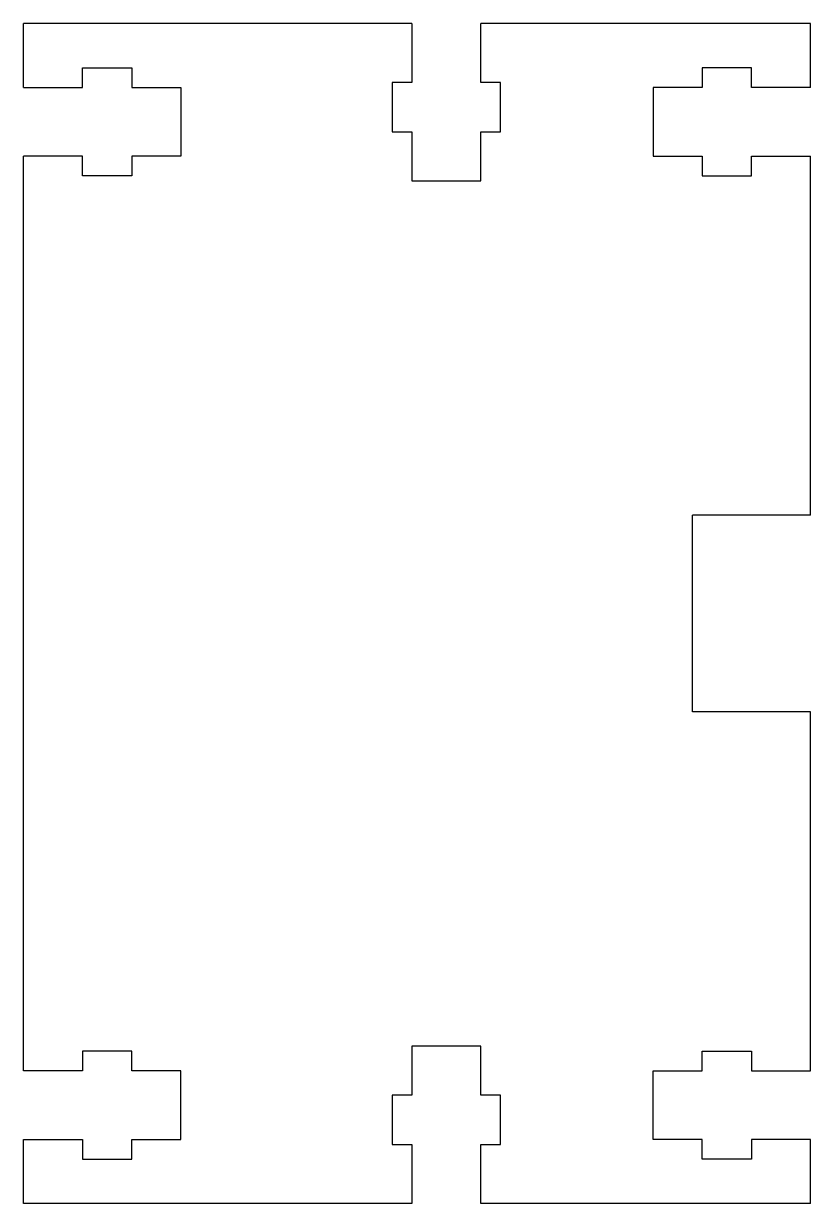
# Model space of a CAD drawing. Header units: millimetres. Extents: x -19.7 to 20.3, y -30 to 30.
import ezdxf

# ---------------------------------------------------------------- set-up
doc = ezdxf.new("R2010")
doc.units = ezdxf.units.MM

msp = doc.modelspace()

# ---------------------------------------------------------------- linework, layer by layer
at = {"color": 7, "linetype": 'Continuous', "lineweight": 25}
for p, q in [((-19.743, 26.75), (-19.743, 30)), ((0, 30), (-19.743, 30)), ((0, 30), (0, 27)), ((3.5, 27), (3.5, 30)), ((20.257, 30), (3.5, 30)), ((20.257, 26.75), (20.257, 30)), ((-16.743, 27.75), (-14.243, 27.75)), ((-16.743, 26.75), (-16.743, 27.75)), ((-14.243, 27.75), (-14.243, 26.75)), ((17.257, 27.75), (14.757, 27.75)), ((14.757, 27.75), (14.757, 26.75)), ((17.257, 26.75), (17.257, 27.75)), ((0, 27), (-1, 27)), ((-1, 27), (-1, 24.5)), ((4.5, 27), (3.5, 27)), ((4.5, 24.5), (4.5, 27)), ((-19.743, 26.75), (-16.743, 26.75)), ((-14.243, 26.75), (-11.743, 26.75)), ((-11.743, 26.75), (-11.743, 23.25)), ((14.757, 26.75), (12.257, 26.75)), ((12.257, 26.75), (12.257, 23.25)), ((20.257, 26.75), (17.257, 26.75)), ((-1, 24.5), (0, 24.5)), ((0, 24.5), (0, 22)), ((3.5, 22), (3.5, 24.5)), ((3.5, 24.5), (4.5, 24.5)), ((-19.743, -23.25), (-19.743, 23.25)), ((-16.743, 23.25), (-19.743, 23.25)), ((-16.743, 22.25), (-16.743, 23.25)), ((-14.243, 23.25), (-14.243, 22.25)), ((-11.743, 23.25), (-14.243, 23.25)), ((12.257, 23.25), (14.757, 23.25)), ((14.757, 23.25), (14.757, 22.25)), ((17.257, 22.25), (17.257, 23.25)), ((17.257, 23.25), (20.257, 23.25)), ((20.257, 5), (20.257, 23.25)), ((-14.243, 22.25), (-16.743, 22.25)), ((14.757, 22.25), (17.257, 22.25)), ((0, 22), (3.5, 22)), ((20.257, 5), (14.257, 5)), ((14.257, -5), (14.257, 5)), ((20.257, -5), (14.257, -5)), ((20.257, -23.25), (20.257, -5)), ((3.5, -22), (0, -22)), ((0, -22), (0, -24.5)), ((3.5, -24.5), (3.5, -22)), ((-14.243, -22.25), (-16.743, -22.25)), ((-16.743, -22.25), (-16.743, -23.25)), ((-14.243, -23.25), (-14.243, -22.25)), ((14.757, -22.25), (17.257, -22.25)), ((14.757, -23.25), (14.757, -22.25)), ((17.257, -22.25), (17.257, -23.25)), ((-16.743, -23.25), (-19.743, -23.25)), ((-11.743, -23.25), (-14.243, -23.25)), ((-11.743, -26.75), (-11.743, -23.25)), ((12.257, -23.25), (14.757, -23.25)), ((12.257, -26.75), (12.257, -23.25)), ((17.257, -23.25), (20.257, -23.25)), ((0, -24.5), (-1, -24.5)), ((-1, -24.5), (-1, -27)), ((4.5, -24.5), (3.5, -24.5)), ((4.5, -27), (4.5, -24.5)), ((-19.743, -30), (-19.743, -26.75)), ((-19.743, -26.75), (-16.743, -26.75)), ((-16.743, -26.75), (-16.743, -27.75)), ((-14.243, -27.75), (-14.243, -26.75)), ((-14.243, -26.75), (-11.743, -26.75)), ((-1, -27), (0, -27)), ((0, -27), (0, -30)), ((3.5, -30), (3.5, -27)), ((3.5, -27), (4.5, -27)), ((14.757, -26.75), (12.257, -26.75)), ((14.757, -27.75), (14.757, -26.75)), ((17.257, -26.75), (17.257, -27.75)), ((20.257, -26.75), (17.257, -26.75)), ((20.257, -30), (20.257, -26.75)), ((-16.743, -27.75), (-14.243, -27.75)), ((17.257, -27.75), (14.757, -27.75)), ((0, -30), (-19.743, -30)), ((20.257, -30), (3.5, -30))]:
    msp.add_line(p, q, dxfattribs=at)

doc.saveas('drawing.dxf')
